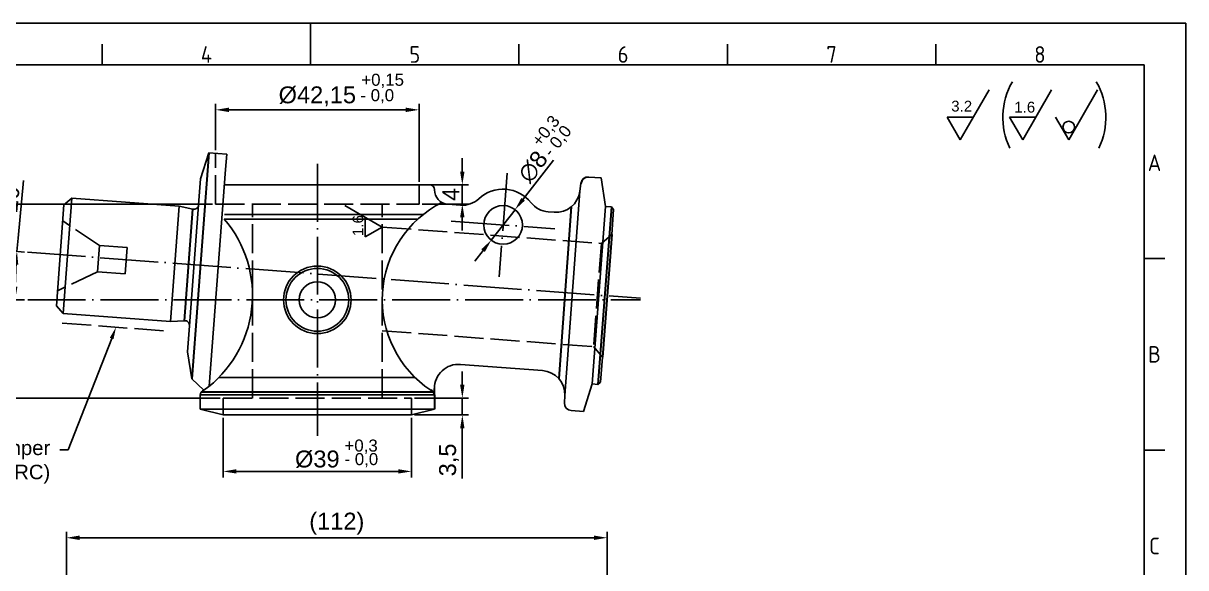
# Model space of a CAD drawing. Header units: millimetres. Extents: x 5222 to 5585, y 1392 to 1648.
# Drawn here: x 5344.2 to 5585, y 1535.7 to 1648.5 of the extents above; entities that cross this region are included whole.
import ezdxf
from ezdxf import colors
from ezdxf.entities.mleader import LeaderData, LeaderLine
from ezdxf.enums import TextEntityAlignment as Align
from ezdxf.math import Vec2, Vec3

# ---------------------------------------------------------------- set-up
doc = ezdxf.new("R2010")
doc.units = ezdxf.units.MM
for name, pattern in [('ACAD_ISO02W100', [15, 12, -3]), ('ACAD_ISO04W100', [30, 24, -3, 0, -3]), ('ACAD_ISO05W100', [33, 24, -3, 0, -3, 0, -3])]:
    doc.linetypes.add(name, pattern=pattern)
for name, color, linetype, lineweight in [('AM_0', 7, 'Continuous', 30), ('AM_4', 1, 'ACAD_ISO04W100', 25), ('AM_5', 1, 'Continuous', 25), ('AM_8', 5, 'ACAD_ISO02W100', 25), ('AM_BOR', 2, 'ACAD_ISO05W100', 35)]:
    doc.layers.add(name, color=color, linetype=linetype, lineweight=lineweight)
doc.styles.add('ACISOTS', font='isocp.shx', dxfattribs={"height": 1})
doc.styles.get("Standard").update_dxf_attribs({"font": 'arial.ttf'})
doc.dimstyles.new('ISO-25', dxfattribs={"dimtxt": 3.5, "dimasz": 2.75, "dimexe": 1.25, "dimexo": 0.625, "dimtad": 1, "dimtxsty": 'Standard', "dimcen": 2.5, "dimadec": 0, "dimazin": 0, "dimtfac": 1, "dimtmove": 0, "dimatfit": 3, "dimfxl": 1, "dimarcsym": 0})

# ---------------------------------------------------------------- blocks, each defined once
blk = doc.blocks.new('A3 ZTL')
for p, q in [((401.17, 280.82), (19.57, 280.82)), ((401.17, 9.78), (401.17, 280.82))]:
    blk.add_line(p, q)
at = {"layer": 'AM_BOR', "color": 135, "linetype": 'Continuous', "lineweight": 25}
for p, q in [((0, 290.61), (410.96, 290.61)), ((410.96, 290.61), (410.96, 0))]:
    blk.add_line(p, q, dxfattribs=at)
at = {"layer": 'AM_BOR', "color": 135, "lineweight": 25}
for p, q in [((205.48, 280.82), (205.48, 290.61)), ((156.56, 280.82), (156.56, 285.71)), ((254.4, 280.82), (254.4, 285.71)), ((303.33, 280.82), (303.33, 285.71)), ((352.25, 280.82), (352.25, 285.71)), ((406.07, 235.32), (401.17, 235.32)), ((406.07, 190.31), (401.17, 190.31))]:
    blk.add_line(p, q, dxfattribs=at)
at = {"layer": 'AM_BOR', "color": 135, "lineweight": 25, "style": 'ACISOTS'}
for s, p in [('4', (181.02, 283.27)), ('5', (229.94, 283.27)), ('6', (278.86, 283.27)), ('7', (327.79, 283.27)), ('8', (376.71, 283.27)), ('A', (403.62, 257.83)), ('B', (403.62, 212.82)), ('C', (403.62, 167.81))]:
    blk.add_text(s, height=3.91, dxfattribs=at).set_placement(p, align=Align.MIDDLE)
blk = doc.blocks.new('*D174')
at = {"layer": 'AM_5', "color": 0, "lineweight": -2, "ltscale": 0.25, "transparency": 16777216}
for p, q in [((5385.59, 1566.7), (5385.59, 1554.37)), ((5424.59, 1566.7), (5424.59, 1554.37)), ((5388.34, 1555.62), (5421.84, 1555.62))]:
    blk.add_line(p, q, dxfattribs=at)
at = {"layer": 'AM_5', "color": 0, "ltscale": 0.25, "transparency": 16777216}
for points in [[(5388.34, 1556.08), (5388.34, 1555.17), (5385.59, 1555.62)], [(5421.84, 1556.08), (5421.84, 1555.17), (5424.59, 1555.62)]]:
    blk.add_solid(points, dxfattribs=at)
at = {"layer": 'Defpoints', "color": 0, "ltscale": 0.25, "transparency": 16777216}
for p in [(5385.59, 1567.32), (5424.59, 1567.32), (5424.59, 1555.62)]:
    blk.add_point(p, dxfattribs=at)
at = {"layer": 'AM_5', "color": 0, "ltscale": 0.25, "transparency": 16777216, "insert": (5405.09, 1558.13), "char_height": 3.5, "attachment_point": 5}
blk.add_mtext('%%C39', dxfattribs=at)
blk = doc.blocks.new('*D216')
at = {"layer": 'AM_5', "color": 0, "lineweight": -2, "ltscale": 0.25, "transparency": 16777216}
for p, q in [((5384.02, 1622.19), (5384.02, 1631.8)), ((5386.77, 1630.55), (5423.42, 1630.55)), ((5426.17, 1615.65), (5426.17, 1631.8))]:
    blk.add_line(p, q, dxfattribs=at)
at = {"layer": 'AM_5', "color": 0, "ltscale": 0.25, "transparency": 16777216}
for points in [[(5386.77, 1631), (5386.77, 1630.09), (5384.02, 1630.55)], [(5423.42, 1631), (5423.42, 1630.09), (5426.17, 1630.55)]]:
    blk.add_solid(points, dxfattribs=at)
at = {"layer": 'Defpoints', "color": 0, "ltscale": 0.25, "transparency": 16777216}
for p in [(5426.17, 1630.55), (5384.02, 1621.56), (5426.17, 1615.02)]:
    blk.add_point(p, dxfattribs=at)
at = {"layer": 'AM_5', "color": 0, "ltscale": 0.25, "transparency": 16777216, "insert": (5405.09, 1633.33), "char_height": 3.5, "attachment_point": 5}
blk.add_mtext('%%c42,15', dxfattribs=at)
blk = doc.blocks.new('*D217')
at = {"layer": 'AM_5', "color": 0, "lineweight": -2, "ltscale": 0.25, "transparency": 16777216}
for p, q in [((5383.39, 1611.02), (5333.72, 1611.02)), ((5334.97, 1608.27), (5334.97, 1573.57)), ((5384.97, 1570.82), (5333.72, 1570.82))]:
    blk.add_line(p, q, dxfattribs=at)
at = {"layer": 'AM_5', "color": 0, "ltscale": 0.25, "transparency": 16777216}
for points in [[(5334.52, 1608.27), (5335.43, 1608.27), (5334.97, 1611.02)], [(5334.52, 1573.57), (5335.43, 1573.57), (5334.97, 1570.82)]]:
    blk.add_solid(points, dxfattribs=at)
at = {"layer": 'Defpoints', "color": 0, "ltscale": 0.25, "transparency": 16777216}
for p in [(5384.02, 1611.02), (5334.97, 1570.82), (5385.59, 1570.82)]:
    blk.add_point(p, dxfattribs=at)
at = {"layer": 'AM_5', "color": 0, "ltscale": 0.25, "transparency": 16777216, "insert": (5332.25, 1590.92), "char_height": 3.5, "attachment_point": 5, "rotation": 90}
blk.add_mtext('40,15', dxfattribs=at)
blk = doc.blocks.new('*D218')
at = {"layer": 'AM_5', "color": 0, "lineweight": -2, "ltscale": 0.25, "transparency": 16777216}
for p, q in [((5454.01, 1620.12), (5447.71, 1612.03)), ((5441.11, 1603.55), (5446.03, 1609.86)), ((5439.43, 1601.38), (5437.74, 1599.21))]:
    blk.add_line(p, q, dxfattribs=at)
at = {"layer": 'AM_5', "color": 0, "ltscale": 0.25, "transparency": 16777216}
for points in [[(5447.35, 1612.31), (5448.08, 1611.75), (5446.03, 1609.86)], [(5439.06, 1601.66), (5439.79, 1601.09), (5441.11, 1603.55)]]:
    blk.add_solid(points, dxfattribs=at)
at = {"layer": 'Defpoints', "color": 0, "ltscale": 0.25, "transparency": 16777216}
for p in [(5446.03, 1609.86), (5441.11, 1603.55)]:
    blk.add_point(p, dxfattribs=at)
at = {"layer": 'AM_5', "color": 0, "ltscale": 0.25, "transparency": 16777216, "insert": (5449.77, 1618.76), "char_height": 3.5, "attachment_point": 5, "rotation": 52.1235}
blk.add_mtext('∅8', dxfattribs=at)
blk = doc.blocks.new('*D219')
at = {"layer": 'AM_5', "color": 0, "lineweight": -2, "ltscale": 0.25, "transparency": 16777216}
for p, q in [((5435.12, 1617.77), (5435.12, 1620.52)), ((5426.79, 1615.02), (5436.37, 1615.02)), ((5435.12, 1615.02), (5435.12, 1611.02)), ((5426.79, 1611.02), (5436.37, 1611.02)), ((5435.12, 1608.27), (5435.12, 1605.52))]:
    blk.add_line(p, q, dxfattribs=at)
at = {"layer": 'AM_5', "color": 0, "ltscale": 0.25, "transparency": 16777216}
for points in [[(5434.66, 1617.77), (5435.57, 1617.77), (5435.12, 1615.02)], [(5434.66, 1608.27), (5435.57, 1608.27), (5435.12, 1611.02)]]:
    blk.add_solid(points, dxfattribs=at)
at = {"layer": 'Defpoints', "color": 0, "ltscale": 0.25, "transparency": 16777216}
for p in [(5426.17, 1615.02), (5426.17, 1611.02), (5435.12, 1611.02)]:
    blk.add_point(p, dxfattribs=at)
at = {"layer": 'AM_5', "color": 0, "ltscale": 0.25, "transparency": 16777216, "insert": (5432.74, 1613.02), "char_height": 3.5, "attachment_point": 5, "rotation": 90}
blk.add_mtext('4', dxfattribs=at)
blk = doc.blocks.new('*D220')
at = {"layer": 'AM_5', "color": 0, "lineweight": -2, "ltscale": 0.25, "transparency": 16777216}
for p, q in [((5435.12, 1573.57), (5435.12, 1576.32)), ((5425.22, 1570.82), (5436.37, 1570.82)), ((5435.12, 1570.82), (5435.12, 1567.32)), ((5425.22, 1567.32), (5436.37, 1567.32)), ((5435.12, 1564.57), (5435.12, 1554.18))]:
    blk.add_line(p, q, dxfattribs=at)
at = {"layer": 'AM_5', "color": 0, "ltscale": 0.25, "transparency": 16777216}
for points in [[(5434.66, 1573.57), (5435.57, 1573.57), (5435.12, 1570.82)], [(5434.66, 1564.57), (5435.57, 1564.57), (5435.12, 1567.32)]]:
    blk.add_solid(points, dxfattribs=at)
at = {"layer": 'Defpoints', "color": 0, "ltscale": 0.25, "transparency": 16777216}
for p in [(5424.59, 1570.82), (5424.59, 1567.32), (5435.12, 1567.32)]:
    blk.add_point(p, dxfattribs=at)
at = {"layer": 'AM_5', "color": 0, "ltscale": 0.25, "transparency": 16777216, "insert": (5432.39, 1558), "char_height": 3.5, "attachment_point": 5, "rotation": 90}
blk.add_mtext('3,5', dxfattribs=at)
blk = doc.blocks.new('*D223')
at = {"layer": 'AM_5', "color": 0, "lineweight": -2, "ltscale": 0.25, "transparency": 16777216}
for p, q in [((5353.12, 1529.11), (5353.12, 1543.12)), ((5355.87, 1541.87), (5462.37, 1541.87)), ((5465.12, 1512.05), (5465.12, 1543.12))]:
    blk.add_line(p, q, dxfattribs=at)
at = {"layer": 'AM_5', "color": 0, "ltscale": 0.25, "transparency": 16777216}
for points in [[(5355.87, 1542.33), (5355.87, 1541.41), (5353.12, 1541.87)], [(5462.37, 1542.33), (5462.37, 1541.41), (5465.12, 1541.87)]]:
    blk.add_solid(points, dxfattribs=at)
at = {"layer": 'Defpoints', "color": 0, "ltscale": 0.25, "transparency": 16777216}
for p in [(5465.12, 1541.87), (5353.12, 1528.48), (5465.12, 1511.43)]:
    blk.add_point(p, dxfattribs=at)
at = {"layer": 'AM_5', "color": 0, "ltscale": 0.25, "transparency": 16777216, "insert": (5409.12, 1544.79), "char_height": 3.5, "attachment_point": 5}
blk.add_mtext('(112)', dxfattribs=at)
blk = doc.blocks.new('*D230')
at = {"layer": 'AM_5', "color": 0, "lineweight": -2, "ltscale": 0.25, "transparency": 16777216}
for p, q in [((5343.12, 1603.94), (5344.26, 1615.89)), ((5344.46, 1601.08), (5341.63, 1601.3)), ((5344.47, 1591.17), (5341.25, 1591.17))]:
    blk.add_line(p, q, dxfattribs=at)
for start, end in [(174.5218, 175.7), (176.8782, 178.8218)]:
    blk.add_arc((5476.24, 1591.17), 133.74, start, end, dxfattribs=at)
at = {"layer": 'AM_5', "color": 0, "ltscale": 0.25, "transparency": 16777216}
for points in [[(5342.25, 1598.49), (5343.16, 1598.43), (5342.88, 1601.2)], [(5342.99, 1593.92), (5342.07, 1593.93), (5342.5, 1591.17)]]:
    blk.add_solid(points, dxfattribs=at)
at = {"layer": 'Defpoints', "color": 0, "ltscale": 0.25, "transparency": 16777216}
for p in [(5345.08, 1601.04), (5342.55, 1594.52), (5472.05, 1591.49), (5345.1, 1591.17), (5472.05, 1591.17)]:
    blk.add_point(p, dxfattribs=at)
at = {"layer": 'AM_5', "color": 0, "ltscale": 0.25, "transparency": 16777216, "insert": (5341.29, 1610.15), "char_height": 3.5, "attachment_point": 5, "rotation": 84.5218}
blk.add_mtext("4%%d20'", dxfattribs=at)

msp = doc.modelspace()

# ---------------------------------------------------------------- linework, layer by layer
at = {"layer": 'AM_0', "ltscale": 5}
for p, q in [((5382.638, 1621.666), (5379.114, 1574.798)), ((5377.562, 1586.857), (5379.3, 1609.975)), ((5457.671, 1610.448), (5455.08, 1574.858)), ((5465.986, 1610.438), (5463.22, 1573.662)), ((5466.055, 1604.696), (5464.148, 1579.328)), ((5429.342, 1571.46), (5429.342, 1572.811)), ((5429.138, 1572.066), (5381.046, 1572.066)), ((5429.342, 1571.46), (5429.342, 1568.524))]:
    msp.add_line(p, q, dxfattribs=at)
at = {"layer": 'AM_0', "lineweight": 25, "ltscale": 5}
for p, q in [((5380.919, 1616.28), (5382.638, 1621.666)), ((5386.319, 1621.389), (5382.638, 1621.666)), ((5386.08, 1618.216), (5386.319, 1621.389)), ((5386.08, 1618.216), (5384.554, 1597.918)), ((5380.513, 1610.877), (5380.919, 1616.28)), ((5461.279, 1616.618), (5463.844, 1616.425)), ((5464.789, 1610.528), (5463.844, 1616.425)), ((5385.84, 1615.024), (5428.342, 1615.024)), ((5429.342, 1614.024), (5429.342, 1613.984)), ((5459.471, 1613.687), (5456.343, 1571.332)), ((5459.471, 1613.687), (5459.679, 1615.313)), ((5352.614, 1610.887), (5351.039, 1589.946)), ((5354.222, 1612.27), (5352.422, 1588.338)), ((5354.222, 1612.27), (5352.614, 1610.887)), ((5354.222, 1612.27), (5376.48, 1610.597)), ((5380.513, 1610.877), (5378.626, 1585.784)), ((5432.117, 1610.992), (5434.746, 1610.795)), ((5374.681, 1586.664), (5376.48, 1610.597)), ((5379.3, 1609.975), (5376.48, 1610.597)), ((5427.072, 1608.889), (5385.879, 1608.889)), ((5452.905, 1609.429), (5454.136, 1609.337)), ((5462.024, 1573.752), (5464.789, 1610.528)), ((5464.789, 1610.528), (5465.986, 1610.438)), ((5465.986, 1610.438), (5466.447, 1609.902)), ((5466.055, 1604.696), (5466.447, 1609.902)), ((5425.937, 1607.925), (5385.806, 1607.925)), ((5384.554, 1597.918), (5382.702, 1573.287)), ((5351.039, 1589.946), (5352.422, 1588.338)), ((5352.422, 1588.338), (5374.681, 1586.664)), ((5377.562, 1586.857), (5374.681, 1586.664)), ((5378.626, 1585.784), (5378.22, 1580.381)), ((5378.22, 1580.381), (5379.114, 1574.798)), ((5434.717, 1577.797), (5451.722, 1576.518)), ((5463.757, 1574.123), (5464.148, 1579.328)), ((5381.575, 1572.424), (5379.114, 1574.798)), ((5425.334, 1575.074), (5384.67, 1575.074)), ((5462.024, 1573.752), (5460.208, 1568.062)), ((5462.024, 1573.752), (5463.22, 1573.662)), ((5463.22, 1573.662), (5463.757, 1574.123)), ((5429.342, 1571.46), (5380.842, 1571.46)), ((5380.842, 1571.46), (5380.842, 1568.524)), ((5456.343, 1571.332), (5456.281, 1569.809)), ((5429.342, 1568.524), (5380.842, 1568.524)), ((5385.592, 1567.324), (5380.842, 1568.524)), ((5424.592, 1567.324), (5429.342, 1568.524)), ((5457.668, 1568.253), (5460.208, 1568.062)), ((5385.592, 1567.324), (5424.592, 1567.324))]:
    msp.add_line(p, q, dxfattribs=at)
for centre, radius in [((5443.569, 1606.704), 4), ((5405.092, 1591.174), 7), ((5405.092, 1591.174), 3.75)]:
    msp.add_circle(centre, radius, dxfattribs=at)
at = {"layer": 'AM_0', "ltscale": 5}
for centre, radius, start, end in [((5461.167, 1615.122), 1.5, 85.7, 172.7), ((5428.342, 1571.46), 1, 0, 74.53399)]:
    msp.add_arc(centre, radius, start, end, dxfattribs=at)
at = {"layer": 'AM_0', "lineweight": 25, "ltscale": 5}
for centre, radius, start, end in [((5428.342, 1614.024), 1, 0, 90), ((5432.342, 1613.984), 3, 180, 265.7), ((5443.569, 1606.704), 7.4, 38.45057, 132.94943), ((5454.511, 1614.323), 5, 265.7, 352.7), ((5379.516, 1610.952), 1, 257.5699, 355.7), ((5441.11, 1591.216), 22.57, 116.87298, 236.36471), ((5435.12, 1615.781), 5, 265.7, 312.94943), ((5453.28, 1614.415), 5, 218.45057, 265.7), ((5367.39, 1592.117), 24.27, 305.7657, 40.64074), ((5377.629, 1585.859), 1, 355.7, 93.8301), ((5434.342, 1572.811), 5, 85.7, 180), ((5451.347, 1571.532), 5, 357.7, 85.7), ((5381.842, 1571.46), 1, 105.46601, 180), ((5457.78, 1569.748), 1.5, 177.7, 265.7)]:
    msp.add_arc(centre, radius, start, end, dxfattribs=at)
at = {"layer": 'AM_4', "ltscale": 0.5}
for p, q in [((5405.092, 1619.361), (5405.092, 1562.988)), ((5444.376, 1617.439), (5442.762, 1595.969)), ((5432.834, 1607.511), (5454.304, 1605.897)), ((5345.082, 1601.036), (5472.054, 1591.489)), ((5345.097, 1591.174), (5472.054, 1591.174))]:
    msp.add_line(p, q, dxfattribs=at)
at = {"layer": 'AM_5'}
for p, q in [((5544.224, 1634.665), (5538.248, 1624.315)), ((5557.165, 1634.665), (5551.189, 1624.315)), ((5566.68, 1634.665), (5560.705, 1624.315)), ((5535.532, 1629.019), (5540.965, 1629.019)), ((5535.532, 1629.019), (5538.248, 1624.315)), ((5548.473, 1629.019), (5553.905, 1629.019)), ((5548.473, 1629.019), (5551.189, 1624.315)), ((5557.988, 1629.019), (5560.705, 1624.315)), ((5410.779, 1610.745), (5418.542, 1606.263)), ((5415.013, 1604.226), (5415.013, 1608.3)), ((5415.013, 1604.226), (5418.542, 1606.263))]:
    msp.add_line(p, q, dxfattribs=at)
msp.add_circle((5560.715, 1626.981), 1.205, dxfattribs=at)
at = {"layer": 'AM_5', "ltscale": 5}
msp.add_circle((5405.092, 1591.174), 6.5, dxfattribs=at)
at = {"layer": 'AM_5'}
for centre, start, end in [((5561.687, 1629.009), 149.81687, 205.95777), ((5553.78, 1629.009), 334.04223, 30.18313)]:
    msp.add_arc(centre, 14.627, start, end, dxfattribs=at)
at = {"layer": 'AM_8', "ltscale": 0.5}
for p, q in [((5384.017, 1611.024), (5384.017, 1621.562)), ((5426.167, 1611.024), (5426.167, 1615.024)), ((5384.017, 1611.024), (5426.167, 1611.024)), ((5391.642, 1570.824), (5391.642, 1611.024)), ((5418.542, 1570.824), (5418.542, 1611.024)), ((5360.002, 1602.447), (5352.361, 1607.534)), ((5418.542, 1606.263), (5463.911, 1602.852)), ((5463.911, 1602.852), (5466.055, 1604.696)), ((5360.002, 1602.447), (5359.589, 1596.962)), ((5360.002, 1602.447), (5365.685, 1602.019)), ((5365.685, 1602.019), (5365.273, 1596.535)), ((5463.911, 1602.852), (5462.304, 1581.473)), ((5359.589, 1596.962), (5351.274, 1593.075)), ((5359.589, 1596.962), (5365.273, 1596.535)), ((5352.272, 1586.344), (5374.531, 1584.67)), ((5418.542, 1584.763), (5462.304, 1581.473)), ((5462.304, 1581.473), (5464.148, 1579.328)), ((5385.592, 1570.824), (5424.592, 1570.824)), ((5385.592, 1570.824), (5385.592, 1567.324)), ((5424.592, 1570.824), (5424.592, 1567.324))]:
    msp.add_line(p, q, dxfattribs=at)

# ---------------------------------------------------------------- block references
at = {"linetype": 'ByBlock', "lineweight": 0, "xscale": 0.8820900000000002, "yscale": 0.8820900000000002, "zscale": 0.8820900000000002}
msp.add_blockref('A3 ZTL', (5222.448, 1392.154), dxfattribs=at)

# ---------------------------------------------------------------- texts
at = {"layer": 'AM_5', "ltscale": 0.25, "char_height": 2.5, "attachment_point": 1}
for s, insert in [('+0,15', (5414.199, 1638.036)), ('- 0,0', (5414.005, 1634.833)), ('+0,3', (5410.711, 1562.228)), ('- 0,0', (5410.711, 1559.429))]:
    msp.add_mtext_dynamic_manual_height_columns(s, width=15.23302, gutter_width=12.5, heights=[0], dxfattribs=dict(at, insert=insert))
at = {"layer": 'AM_5', "char_height": 2.2356, "attachment_point": 1}
for s, insert in [('3.2', (5536.371, 1632.435)), ('1.6', (5549.429, 1632.219))]:
    msp.add_mtext_dynamic_manual_height_columns(s, width=18.23779, gutter_width=12.5, heights=[0], dxfattribs=dict(at, insert=insert))
at = {"layer": 'AM_5', "ltscale": 0.25, "char_height": 2.5, "attachment_point": 1, "rotation": 51.67589}
for s, insert in [('+0,3', (5449.245, 1624.309)), ('- 0,0', (5451.638, 1622.17))]:
    msp.add_mtext_dynamic_manual_height_columns(s, width=15.23302, gutter_width=12.5, heights=[0], dxfattribs=dict(at, insert=insert))
at = {"layer": 'AM_5', "insert": (5412.381, 1604.396), "char_height": 2.2356, "attachment_point": 1, "rotation": 90}
msp.add_mtext_dynamic_manual_height_columns('1.6', width=18.23779, gutter_width=12.5, heights=[0], dxfattribs=at)

# ---------------------------------------------------------------- dimensions: what is measured, and where the dimension line sits
at = {"layer": 'AM_5', "ltscale": 0.25}
for base, p1, p2, text, picture, middle in [((5426.167, 1630.545), (5384.017, 1621.562), (5426.167, 1615.024), '%%c42,15', '*D216', (5405.092, 1633.331)), ((5424.592, 1555.624), (5385.592, 1567.324), (5424.592, 1567.324), '%%C39', '*D174', (5405.092, 1558.134)), ((5465.117, 1541.871), (5353.117, 1528.485), (5465.117, 1511.428), '(112)', '*D223', (5409.117, 1544.791))]:
    dim = msp.add_linear_dim(base=base, p1=p1, p2=p2, text=text, dimstyle='ISO-25', dxfattribs=at)
    dim.commit()
    dim.dimension.update_dxf_attribs({"geometry": picture, "text_midpoint": middle})
dim = msp.add_diameter_dim_2p(p1=(5441.113, 1603.547), p2=(5446.025, 1609.862), dimstyle='ISO-25', dxfattribs=at)
dim.commit()
dim.dimension.update_dxf_attribs({"geometry": '*D218', "text_midpoint": (5451.749, 1617.22), "dimtype": 163})
for base, p1, p2, picture, middle in [((5435.116, 1611.024), (5426.167, 1615.024), (5426.167, 1611.024), '*D219', (5432.741, 1613.024)), ((5435.116, 1567.324), (5424.592, 1570.824), (5424.592, 1567.324), '*D220', (5432.388, 1558.001))]:
    dim = msp.add_linear_dim(base=base, p1=p1, p2=p2, angle=90, dimstyle='ISO-25', dxfattribs=at)
    dim.commit()
    dim.dimension.update_dxf_attribs({"geometry": picture, "text_midpoint": middle})
dim = msp.add_angular_dim_2l(base=(5342.546, 1594.52), line1=((5345.097, 1591.174), (5472.054, 1591.174)), line2=((5345.082, 1601.036), (5472.054, 1591.489)), text="4%%d20'", dimstyle='ISO-25', dxfattribs=at)
dim.commit()
dim.dimension.update_dxf_attribs({"geometry": '*D230', "text_midpoint": (5341.287, 1610.148)})
dim = msp.add_linear_dim(base=(5334.975, 1570.824), p1=(5384.017, 1611.024), p2=(5385.592, 1570.824), angle=90, text='40,15', dimstyle='ISO-25', dxfattribs=at)
dim.commit()
dim.dimension.update_dxf_attribs({"geometry": '*D217', "text_midpoint": (5332.246, 1590.924)})

# ---------------------------------------------------------------- leaders
ml = msp.add_multileader_mtext('Standard', dxfattribs=at)
ml.set_content('Induction Temper\\P(55 - 58HRC)', color=256)
ml.set_leader_properties()
ml.build(insert=Vec2(0, 0))
ml.multileader.update_dxf_attribs({"arrow_head_size": 2.5})
ctx = ml.context
ctx.base_point, ctx.char_height, ctx.arrow_head_size, ctx.plane_origin = Vec3(5315.49, 1560.063), 3, 2.5, Vec3(5375.389, 1584.605)
ctx.text_align_type = 2
notes = []
notes.append((ctx, [(0, (1, 1, 0), (5353.49, 1560.063), (-1, 0), 1.721, [(0, [(5363.402, 1585.507)], 0, [])])]))
ctx.mtext.insert, ctx.mtext.alignment, ctx.mtext.flow_direction = Vec3(5349.769, 1562.004), 3, 5
for ctx, leaders in notes:
    for number, flags, end, landing, length, lines in leaders:
        leader = LeaderData()
        leader.index, (leader.has_last_leader_line, leader.has_dogleg_vector, leader.attachment_direction) = number, flags
        leader.last_leader_point, leader.dogleg_vector, leader.dogleg_length = Vec3(end), Vec3(landing), length
        for number, points, colour, breaks in lines:
            line = LeaderLine()
            line.index, line.vertices, line.color, line.breaks = number, Vec3.list(points), colors.encode_raw_color(colour), breaks
            leader.lines.append(line)
        ctx.leaders.append(leader)

doc.saveas('drawing.dxf')
